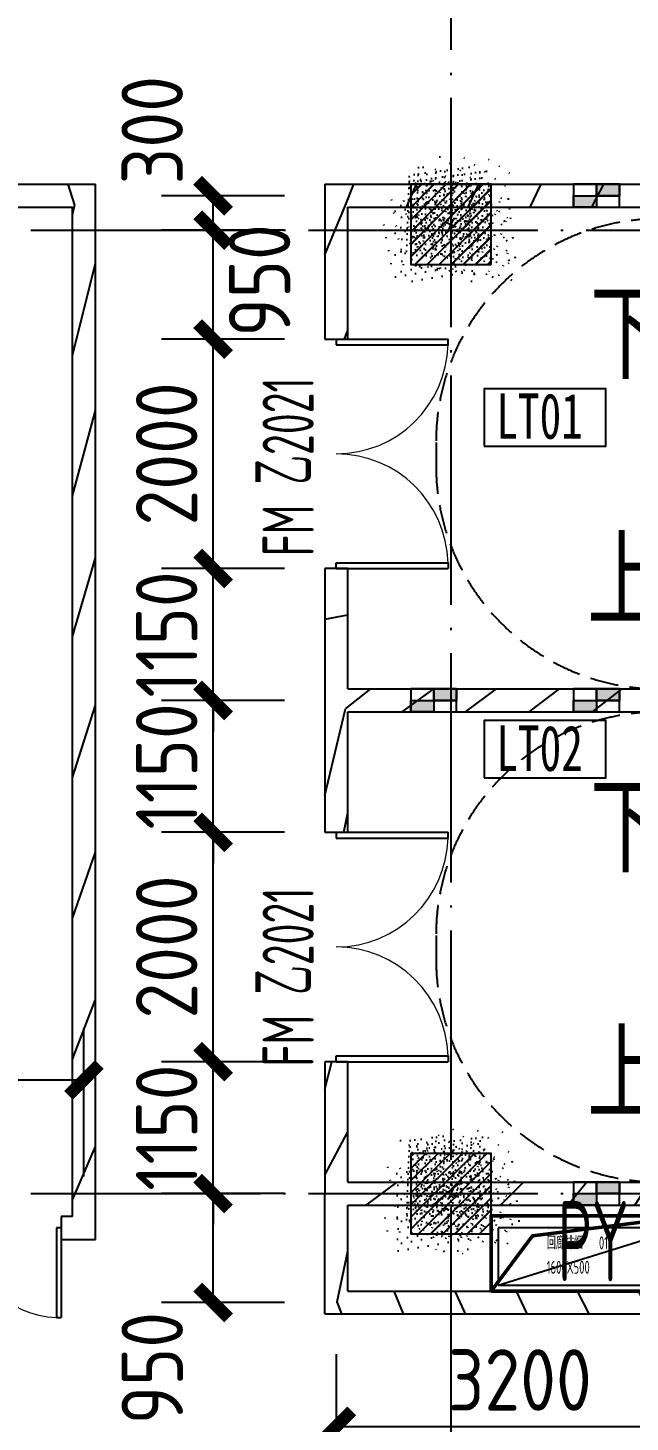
# Model space of a CAD drawing. Header units: inches. Extents: x 0 to 1813292486, y 0 to 3473589894.
# Drawn here: x 600469397 to 600474649, y 3473277625 to 3473289782 of the extents above; entities that cross this region are included whole.
import ezdxf
from ezdxf.xclip import XClip

# ---------------------------------------------------------------- set-up
doc = ezdxf.new("R2010")
doc.units = ezdxf.units.IN
doc.header["$LTSCALE"] = 1000
doc.header["$MEASUREMENT"] = 0
doc.header["$XCLIPFRAME"] = 2
doc.linetypes.add('AX-MALL-GIRD-200$0$DOTE', pattern=[2.4200000000000004, 2, -0.2, 0.02, -0.2])
doc.linetypes.add('AX-MALL-WALL-P02-QT$0$DASH', pattern=[0.35, 0.25, -0.1])
for name, color, linetype in [('A-Anno-Note', 241, 'Continuous'), ('AX-MALL-DIM-P02$0$A-Anno-Dims', 3, 'Continuous'), ('AX-MALL-DIM-P02$0$A-Detl-Thin', 131, 'Continuous'), ('AX-MALL-GIRD-200$0$A-Grid', 222, 'AX-MALL-GIRD-200$0$DOTE'), ('AX-MALL-P02-200$0$A-Anno-Note', 241, 'Continuous'), ('AX-MALL-WALL-P02$0$A-Anno-Note', 241, 'Continuous'), ('AX-MALL-WALL-P02-QT$0$A-Accs', 181, 'Continuous'), ('AX-MALL-WALL-P02-QT$0$A-Anno-Dims', 3, 'Continuous'), ('AX-MALL-WALL-P02-QT$0$A-Anno-Note', 241, 'Continuous'), ('AX-MALL-WALL-P02-QT$0$A-Detl-Patt', 8, 'Continuous'), ('AX-MALL-WALL-P02-QT$0$A-Detl-Thin', 131, 'Continuous'), ('AX-MALL-WALL-P02-QT$0$A-Strs', 151, 'Continuous'), ('AX-MALL-WALL-P02-QT$0$A-Wall', 2, 'Continuous'), ('AX-MALL-WALL-P02-QT$0$A-Wall-Patt', 13, 'Continuous'), ('AX-MALL-WALL-P02-QT$0$A-Wind', 4, 'Continuous'), ('AX-MALL-WORD-P02$0$A-Anno-Note', 241, 'Continuous'), ('AX-MALL-WORD-P02$0$A-Wind-Iden', 11, 'Continuous'), ('AX-MALL-ZTKD-P02$0$A-Anno-Note', 241, 'Continuous'), ('MX-MALL-P02-LG$0$M-VT-DUCT-FLG', 40, 'Continuous'), ('MX-MALL-P02-LG$0$M-VT-DUCT-SED', 150, 'Continuous'), ('MX-MALL-P02-LG$0$M-VT-TEXT', 21, 'Continuous'), ('SX-MALL-LT-TZ-2F(T)$0$SX-S1-TZ-(2F~3F)$0$TZ', 255, 'Continuous'), ('SX-MALL-LT-TZ-2F(T)$0$SX-S1-TZ-（-2F~-1F）$0$S-PATT-SOLD', 251, 'Continuous'), ('SX-MALL-NTKD-L-2F$0$S-HOLE', 5, 'Continuous'), ('SX-MALL-TZ-2F~3F$0$S-DIMS', 81, 'Continuous'), ('SX-MALL-WALL-L-1F~2F$0$S-COLU', 30, 'Continuous'), ('SX-MALL-WALL-L-1F~2F$0$S-PATT-WALL', 83, 'Continuous'), ('SX-MALL-WALL-L-1F~2F$0$单形心', 4, 'Continuous')]:
    doc.layers.add(name, color=color, linetype=linetype)
doc.styles.add('AX-MALL-DIM-P02$0$_TCH_DIM_T3', font='gbenor.shx')
doc.styles.add('AX-MALL-WALL-P02-QT$0$_TCH_DIM', font='gbenor.shx')
doc.styles.add('AX-MALL-WALL-P02-QT$0$STANDARD', font='gbenor.shx', dxfattribs={"bigfont": 'gbcbig.shx'})
doc.styles.add('AX-MALL-WORD-P02$0$_TCH_WINDOW', font='gbenor.shx', dxfattribs={"bigfont": 'gbcbig.shx'})
doc.styles.add('AX-MALL-WORD-P02$0$宋体', font='', dxfattribs={"width": 0.7, "height": 5})
doc.styles.add('MX-MALL-P02-LG$0$_THVAC_WIN', font='gbenor.shx', dxfattribs={"bigfont": 'gbcbig.shx'})
doc.styles.get('AX-MALL-WORD-P02$0$宋体').set_extended_font_data('SimSun')
doc.dimstyles.new('AX-MALL-DIM-P02$0$_TCH_ARCH&&180', dxfattribs={"dimtxt": 535.5, "dimasz": 270, "dimexe": 450, "dimexo": 450, "dimgap": 137.25, "dimtad": 1, "dimdec": 0, "dimzin": 0, "dimdsep": 46, "dimtxsty": 'AX-MALL-DIM-P02$0$_TCH_DIM_T3', "dimblk": 'AX-MALL-DIM-P02$0$_ArchTick', "dimcen": 0.09, "dimclrt": 7, "dimazin": 2, "dimtfac": 1, "dimtdec": 0, "dimtix": 1, "dimtmove": 2, "dimatfit": 3, "dimfxl": 500, "dimtolj": 1, "dimtzin": 0, "dimarcsym": 0})
pattern_1 = [(24.56816131876918, (600332848.5159376, 3473133887.589986), (-31.18316060756021, 68.21004687377882), []), (29.56816131876925, (600332848.5159376, 3473133887.589986), (97.53445422577846, -46.37920049590846), [11.25, -123.75]), (334.5681613187692, (600332848.5159376, 3473133887.589986), (19.88439775835759, 112.9961142864107), [9, -99]), (80.01956131876923, (600332856.6438087, 3473133883.725054), (117.4189029535321, 66.61682170576017), [9.5610285, -105.1713168]), (25.75236131876919, (600332858.9887226, 3473133915.702631), (141.3476152674957, -79.15081590010527), [16.87499999999951, -185.6249999999961]), (76.20376131876925, (600332870.7676862, 3473133909.106722), (182.3878362713222, 87.98253900728311), [14.3415432, -157.75695]), (330.7523613187692, (600332858.9887226, 3473133915.702631), (182.387767611897, 87.98268144025062), [13.49999999999976, -148.4999999999961]), (0.5681613187692669, (600332870.4268485, 3473133903.438077), (62.82047321120105, -87.84980446922418), [11.25, -123.75]), (305.5681613187692, (600332870.4268485, 3473133903.438077), (72.17288940056439, 89.18848105901375), [9, -99]), (51.01956131876926, (600332875.6618832, 3473133896.117257), (134.9933625470349, 1.33857134020591), [9.5610285, -105.1713168]), (17.06816131876921, (600332848.5159376, 3473133887.589986), (19.14085714793764, 46.15589493924091), [0.75, -97.8, 0.75, -100.5, 0.75, -99.375]), (347.0681613187692, (600332848.5159376, 3473133887.589986), (57.63084699394109, 41.66442757030211), [0.75, -57.3, 0.75, -95.55, 0.75, -37.875]), (307.0681613187692, (600332817.1703391, 3473133899.267141), (73.85474001336534, -31.12342331039777), [0.75, -37.5, 0.75, -117, 0.75, -155.25]), (297.0681613187692, (600332803.1140169, 3473133904.503534), (87.2164167648191, -16.46683781742514), [0.75, -48.75, 0.75, -77.69999999999999, 0.75, -110.25])]
pattern_2 = [(24.56816131876918, (600332848.5159376, 3473133887.589986), (-31.18316060756021, 68.21004687377882), []), (29.56816131876925, (600332848.5159376, 3473133887.589986), (97.53445422577846, -46.37920049590846), [11.24999999999976, -123.7499999999981]), (334.5681613187692, (600332848.5159376, 3473133887.589986), (19.8843977583576, 112.9961142864107), [8.999999999999757, -98.99999999999805]), (80.01956131876923, (600332856.6438087, 3473133883.725054), (117.4189029535321, 66.61682170576017), [9.5610285, -105.1713168]), (25.75236131876918, (600332858.9887226, 3473133915.702631), (141.3476152674957, -79.15081590010527), [16.87499999999999, -185.6249999999999]), (76.20376131876925, (600332870.7676862, 3473133909.106722), (182.3878362713222, 87.98253900728308), [14.3415432, -157.75695]), (330.7523613187692, (600332858.9887226, 3473133915.702631), (182.3877676118969, 87.98268144025063), [13.5, -148.4999999999999]), (0.5681613187692685, (600332870.4268485, 3473133903.438077), (62.82047321120105, -87.84980446922418), [11.25, -123.75]), (305.5681613187692, (600332870.4268485, 3473133903.438077), (72.17288940056437, 89.18848105901375), [8.999999999999998, -98.99999999999999]), (51.01956131876926, (600332875.6618834, 3473133896.117257), (134.9933625470349, 1.33857134020591), [9.5610285, -105.1713168]), (17.06816131876921, (600332848.5159376, 3473133887.589986), (19.14085714793764, 46.1558949392409), [0.7499999999999999, -97.79999999999998, 0.7499999999999999, -100.5, 0.7499999999999999, -99.37499999999999]), (347.0681613187692, (600332848.5159376, 3473133887.589986), (57.63084699394109, 41.66442757030211), [0.7499999999999999, -57.29999999999999, 0.7499999999999999, -95.54999999999998, 0.7499999999999999, -37.87499999999999]), (307.0681613187692, (600332817.170339, 3473133899.267141), (73.85474001336533, -31.12342331039777), [0.7499999999999849, -37.49999999999903, 0.7499999999999849, -116.9999999999981, 0.7499999999999849, -155.2499999999961]), (297.0681613187692, (600332803.1140169, 3473133904.503534), (87.2164167648191, -16.46683781742514), [0.7499999999999999, -48.74999999999999, 0.7499999999999999, -77.69999999999997, 0.7499999999999999, -110.25])]
pattern_3 = [(45, (0, 359.0227), (-353.55353201463, 353.55353201463), [])]

# ---------------------------------------------------------------- blocks, each defined once
blk = doc.blocks.new('AX-MALL-WORD-P02')
at = {"layer": 'AX-MALL-WORD-P02$0$A-Anno-Note', "color": 3}
for points in [[(600309186.7994608, 3473178469.429102), (600310181.9556108, 3473178098.70424), (600310356.5020251, 3473178567.248313), (600309361.3458756, 3473178937.973175)], [(600308177.4688838, 3473175760.030241), (600309172.6250337, 3473175389.305378), (600309347.1714481, 3473175857.849452), (600308352.0152986, 3473176228.574313)]]:
    blk.add_lwpolyline(points, close=True, dxfattribs=at)
at = {"layer": 'AX-MALL-WORD-P02$0$A-Anno-Note', "color": 3, "style": 'AX-MALL-WORD-P02$0$宋体', "width": 0.7}
for s, p in [('LT01', (600309309.0876584, 3473178492.670546)), ('LT02', (600308297.9461606, 3473175778.410537))]:
    blk.add_text(s, height=396.5189873417721, rotation=339.5681615271141, dxfattribs=at).set_placement(p)
at = {"layer": 'AX-MALL-WORD-P02$0$A-Wind-Iden', "style": 'AX-MALL-WORD-P02$0$_TCH_WINDOW', "width": 0.7}
for s, height, p in [('2021', 446.25, (600307767.6861755, 3473178915.290587)), ('乙', 506.3829787234042, (600307677.6090827, 3473178673.491939)), ('FM', 446.25, (600307459.5133338, 3473178088.04612)), ('2021', 446.25, (600306214.546137, 3473174746.11555)), ('乙', 506.3829787234042, (600306124.4690442, 3473174504.316901)), ('FM', 446.25, (600305906.3732953, 3473173918.871082))]:
    blk.add_text(s, height=height, rotation=69.56816108351019, dxfattribs=at).set_placement(p)
blk = doc.blocks.new('AX-MALL-GIRD-200')
at = {"layer": 'AX-MALL-GIRD-200$0$A-Grid'}
for p, q in [((600244912.440112, 3473204422.954183), (600602808.4442104, 3473071096.1909)), ((600241980.060326, 3473196551.41375), (600599876.0644244, 3473063224.650467)), ((600315044.6223986, 3473195022.09782), (600276315.0834494, 3473091058.370738))]:
    blk.add_line(p, q, dxfattribs=at)
blk = doc.blocks.new('SX-MALL-WALL-L-1F~2F$0$BANWANG_XINGXIN')
at = {"color": 0}
for points in [[(0.7071067811865476, 0.7071067811865475), (-0.7071067811865477, -0.7071067811865475)], [(-0.7071067811865475, 0.7071067811865476), (0.7071067811865474, -0.7071067811865477)]]:
    blk.add_lwpolyline(points, dxfattribs=at)
blk = doc.blocks.new('SX-MALL-WALL-L-1F~2F')
at = {"layer": 'SX-MALL-WALL-L-1F~2F$0$S-PATT-WALL'}
h = blk.add_hatch(dxfattribs=at)
h.set_pattern_fill('钢筋混凝土', color=256, scale=15, pattern_type=2)
h.set_pattern_definition(pattern_1)
h.paths.add_polyline_path([(600309796.4697605, 3473179931.608578), (600310040.8347427, 3473180587.570281), (600309384.8730397, 3473180831.935263), (600309140.5080577, 3473180175.97356)])
h = blk.add_hatch(dxfattribs=at)
h.set_pattern_fill('钢筋混凝土', color=256, scale=15, pattern_type=2)
h.set_pattern_definition(pattern_2)
h.paths.add_polyline_path([(600309796.4697607, 3473179931.608578), (600310040.8347425, 3473180587.570281), (600309384.8730397, 3473180831.935263), (600309140.5080576, 3473180175.97356)])
h = blk.add_hatch(dxfattribs=at)
h.set_pattern_fill('钢筋混凝土', color=256, scale=15, pattern_type=2)
h.set_pattern_definition(pattern_1)
h.paths.add_polyline_path([(600306846.6353341, 3473172013.213737), (600307091.0003163, 3473172669.17544), (600306435.0386133, 3473172913.540422), (600306190.6736313, 3473172257.57872)])
h = blk.add_hatch(dxfattribs=at)
h.set_pattern_fill('钢筋混凝土', color=256, scale=15, pattern_type=2)
h.set_pattern_definition(pattern_2)
h.paths.add_polyline_path([(600306846.6353341, 3473172013.213738), (600307091.0003163, 3473172669.175441), (600306435.0386133, 3473172913.540423), (600306190.6736313, 3473172257.57872)])
at = {"layer": 'SX-MALL-WALL-L-1F~2F$0$S-COLU'}
for points in [[(600309796.4697605, 3473179931.608578), (600310040.8347427, 3473180587.570281), (600309384.8730397, 3473180831.935263), (600309140.5080577, 3473180175.97356)], [(600306846.6353341, 3473172013.213737), (600307091.0003163, 3473172669.17544), (600306435.0386133, 3473172913.540422), (600306190.6736313, 3473172257.57872)]]:
    blk.add_lwpolyline(points, close=True, dxfattribs=at)
at = {"layer": 'SX-MALL-WALL-L-1F~2F$0$单形心', "xscale": 50, "yscale": 50, "zscale": 50}
for p in [(600309590.6714002, 3473180381.77192), (600306640.8369738, 3473172463.37708)]:
    blk.add_blockref('SX-MALL-WALL-L-1F~2F$0$BANWANG_XINGXIN', p, dxfattribs=at)
blk = doc.blocks.new('SX-MALL-WALL-L-2F~3F')
ref = blk.add_blockref('SX-MALL-WALL-L-1F~2F', (0, 0))
XClip(ref).set_block_clipping_path([(600349769.7341375, 3473074679.418533), (600357001.7302529, 3473071985.287766), (600356499.8725733, 3473070638.124951), (600359302.5086629, 3473069594.060767), (600362345.1765132, 3473077761.653201), (600381551.4312518, 3473070606.759726), (600391553.7259278, 3473066880.611454), (600387749.827644, 3473056669.608357), (600391632.1759799, 3473055223.319679), (600395635.5522461, 3473065969.791956), (600406982.2408491, 3473061742.817497), (600403058.8006672, 3473051210.921831), (600412723.2437257, 3473047610.6332), (600445093.3740637, 3473134503.466942), (600393055.2444371, 3473153889.197227), (600387463.4997383, 3473138878.984498), (600380158.3525343, 3473141600.366193), (600382830.751978, 3473148774.027779), (600388210.8522022, 3473146769.782572), (600390696.2253517, 3473153441.399696), (600277474.697425, 3473195619.741203), (600273446.9822528, 3473184807.934726), (600257129.111771, 3473190886.82031), (600241575.9633431, 3473149136.690594), (600258197.8999482, 3473142944.531458), (600255239.7303221, 3473135003.762026), (600263182.3271956, 3473132044.911624), (600260741.6763649, 3473125493.34496), (600269350.4970673, 3473122286.306632), (600271511.1407766, 3473128086.235537), (600286270.1853781, 3473122588.058336), (600284109.5416689, 3473116788.129431), (600282580.7823727, 3473112684.400902), (600291840.7574171, 3473109234.788475), (600290827.7957876, 3473106515.642598), (600293360.405141, 3473105572.171298), (600294731.2544166, 3473109252.0137), (600323175.4764534, 3473098655.706329), (600321336.3302773, 3473093718.790065), (600344750.773286, 3473084996.222976), (600341987.4689643, 3473077578.540671), (600344583.6790427, 3473076611.376234), (600346015.5062013, 3473080454.904757), (600351201.5612961, 3473078522.947055)])
blk = doc.blocks.new('SX-MALL-WALL-2F~3F')
blk.add_blockref('SX-MALL-WALL-L-2F~3F', (0, 0))
blk = doc.blocks.new('MX-MALL-P02-LG')
at = {"layer": 'MX-MALL-P02-LG$0$M-VT-DUCT-FLG'}
blk.add_line((600306749.0156924, 3473171569.369187), (600308422.903143, 3473171479.364728), dxfattribs=at)
at = {"layer": 'MX-MALL-P02-LG$0$M-VT-DUCT-SED'}
for p, q in [((600306923.5621086, 3473172037.91326), (600306749.0156924, 3473171569.369187)), ((600308422.903143, 3473171479.364728), (600306923.5621086, 3473172037.91326)), ((600306749.0156924, 3473171569.369187), (600308248.3567268, 3473171010.820655))]:
    blk.add_line(p, q, dxfattribs=at)
at = {"layer": 'MX-MALL-P02-LG$0$M-VT-TEXT', "style": 'MX-MALL-P02-LG$0$_THVAC_WIN', "width": 0.7}
for s, rotation, p in [('回廊排烟', 339.5681613187875, (600307255.7332668, 3473171716.070138)), ('01', 339.5681613187875, (600307680.8628768, 3473171557.696884)), ('1600X500', 339.5681612591187, (600307179.0178406, 3473171517.05206))]:
    blk.add_text(s, height=112.6582278481012, rotation=rotation, dxfattribs=at).set_placement(p)
blk = doc.blocks.new('SX-MALL-LT-TZ-2F(T)$0$SX-S1-TZ-（-2F~-1F）$0$55')
at = {"layer": 'SX-MALL-LT-TZ-2F(T)$0$SX-S1-TZ-（-2F~-1F）$0$S-PATT-SOLD'}
h = blk.add_hatch(color=251, dxfattribs=at)
h.dxf.hatch_style = 1
h.paths.add_polyline_path([(-77686.27864599228, -69171.32194757462), (-77486.27864456177, -69171.3219474554), (-77486.27864456177, -69271.32194751501), (-77686.27864551544, -69271.32194757462)])
h = blk.add_hatch(color=251, dxfattribs=at)
h.dxf.hatch_style = 1
h.paths.add_polyline_path([(-77886.27864646912, -69271.32194751501), (-77686.2786450386, -69271.32194751501), (-77686.27864456177, -69371.3219473958), (-77886.27864551544, -69371.3219473958)])
for p, q in [((-77686.2786450386, -69171.32194757462), (-77686.27864456177, -69371.3219474554)), ((-77886.27864551544, -69271.32194751501), (-77486.27864456177, -69271.32194751501))]:
    blk.add_line(p, q)
for points in [[(-77886.27864408493, -69371.32194751501), (-77486.27864408493, -69371.3219474554), (-77486.27864408493, -69171.3219474554), (-77886.27864456177, -69171.32194757462)], [(-77686.27864599228, -69171.32194757462), (-77486.27864456177, -69171.3219474554), (-77486.27864456177, -69271.32194751501), (-77686.27864551544, -69271.32194757462)], [(-77886.27864646912, -69271.32194751501), (-77686.2786450386, -69271.32194751501), (-77686.27864456177, -69371.3219473958), (-77886.27864551544, -69371.3219473958)]]:
    blk.add_lwpolyline(points, close=True)
blk = doc.blocks.new('SX-MALL-LT-TZ-2F(T)')
at = {"layer": 'SX-MALL-LT-TZ-2F(T)$0$SX-S1-TZ-(2F~3F)$0$TZ', "rotation": 339.5681613221936}
for p in [(600407849.0590485, 3473217966.307061), (600404982.3857309, 3473214338.831799), (600406313.0505934, 3473213843.119226), (600404811.9513772, 3473209813.640088)]:
    blk.add_blockref('SX-MALL-LT-TZ-2F(T)$0$SX-S1-TZ-（-2F~-1F）$0$55', p, dxfattribs=at)
blk = doc.blocks.new('SX-MALL-TZ-2F~3F')
at = {"layer": 'SX-MALL-TZ-2F~3F$0$S-DIMS', "rotation": 1.387142046460944e-06}
blk.add_blockref('SX-MALL-LT-TZ-2F(T)', (84.08594870567322, -14.53440642356873), dxfattribs=at)
blk = doc.blocks.new('SX-MALL-NTKD-L-2F')
at = {"layer": 'SX-MALL-NTKD-L-2F$0$S-HOLE', "lineweight": 50, "elevation": 3000}
blk.add_lwpolyline([(600306672.0887855, 3473171544.669617), (600308311.9931494, 3473170933.757122), (600308541.2709447, 3473171549.2195), (600306901.3665808, 3473172160.131995)], close=True, dxfattribs=at)
at = {"layer": 'SX-MALL-NTKD-L-2F$0$S-HOLE', "lineweight": 50}
blk.add_lwpolyline([(600308541.2709447, 3473171549.2195), (600307177.6002117, 3473171869.713295), (600306672.0887854, 3473171544.669617)], dxfattribs=at)
blk = doc.blocks.new('SX-MALL-NTKD-2F')
blk.add_blockref('SX-MALL-NTKD-L-2F', (0, 0))
blk = doc.blocks.new('AX-MALL-WALL-P02-QT$0$$DorLib2D$00000002')
for p, q in [((-0.5, -5.684341886080802e-17), (-0.5000000000000007, 0.4875)), ((-0.4750000000000007, 0.4875), (-0.5000000000000007, 0.4875)), ((-0.475, -2.842170943040401e-17), (-0.4750000000000007, 0.4875)), ((0.475, -2.842170943040401e-17), (0.4750000000000007, 0.4875)), ((0.4750000000000007, 0.4875), (0.5000000000000007, 0.4875)), ((0.5, -5.684341886080802e-17), (0.5000000000000007, 0.4875)), ((-0.5, -5.684341886080802e-17), (-0.475, -2.842170943040401e-17)), ((0.5, -5.684341886080802e-17), (0.475, -2.842170943040401e-17))]:
    blk.add_line(p, q)
at = {"lineweight": 13}
for centre, start, end in [((-0.4875, -4.263256414560601e-17), 0, 88.53071641864632), ((0.4875, -4.263256414560601e-17), 91.4692835813537, 180)]:
    blk.add_arc(centre, 0.4875, start, end, dxfattribs=at)
blk = doc.blocks.new('AX-MALL-WALL-P02-QT')
at = {"layer": 'AX-MALL-WALL-P02-QT$0$A-Wall-Patt'}
h = blk.add_hatch(dxfattribs=at)
h.set_pattern_fill('普通砖', color=256, scale=200, style=0)
h.set_pattern_definition(pattern_3)
h.paths.add_polyline_path([(600303856.05299, 3473182891.582986), (600303786.2344236, 3473182704.165357), (600306550.6444544, 3473181674.341504), (600306807.8806502, 3473181791.940567)])
h = blk.add_hatch(dxfattribs=at)
h.set_pattern_fill('普通砖', color=256, scale=200, style=0)
h.set_pattern_definition(pattern_3)
h.paths.add_polyline_path([(600303478.6275362, 3473173427.965812), (600303596.2265993, 3473173170.729617), (600306807.8806502, 3473181791.940567), (600306550.6444544, 3473181674.341504)])
h = blk.add_hatch(dxfattribs=at)
h.set_pattern_fill('普通砖', color=256, scale=200, style=0)
h.set_pattern_definition(pattern_3)
h.paths.add_polyline_path([(600308682.0569462, 3473181093.754905), (600308210.7816238, 3473179828.685908), (600308398.1992533, 3473179758.867342), (600308799.6560093, 3473180836.518709)])
h = blk.add_hatch(dxfattribs=at)
h.set_pattern_fill('普通砖', color=256, scale=200, style=0)
h.set_pattern_definition(pattern_3)
h.paths.add_polyline_path([(600308682.0569462, 3473181093.754905), (600308799.6560093, 3473180836.518709), (600318357.9551066, 3473177275.771826), (600318615.1913022, 3473177393.370889)])
h = blk.add_hatch(dxfattribs=at)
h.set_pattern_fill('普通砖', color=256, scale=200, style=0)
h.set_pattern_definition(pattern_3)
h.paths.add_polyline_path([(600307333.4661164, 3473176900.748493), (600307700.0135901, 3473177884.691048), (600307512.5959606, 3473177954.509614), (600307111.1392038, 3473176876.858244), (600307236.0842901, 3473176830.312534)])
h = blk.add_hatch(dxfattribs=at)
h.set_pattern_fill('普通砖', color=256, scale=200, style=0)
h.set_pattern_definition(pattern_3)
h.paths.add_polyline_path([(600307111.1392039, 3473176876.858244), (600306709.6824458, 3473175799.206871), (600306897.100075, 3473175729.388305), (600307263.64755, 3473176713.330863), (600307236.0842901, 3473176830.312534)])
h = blk.add_hatch(dxfattribs=at)
h.set_pattern_fill('普通砖', color=256, scale=200, style=0)
h.set_pattern_definition(pattern_3)
h.paths.add_polyline_path([(600307236.08429, 3473176830.312534), (600307263.64755, 3473176713.330863), (600316821.9466473, 3473173152.583981), (600316888.092202, 3473173234.656368), (600316798.0563989, 3473173374.910893), (600307333.4661164, 3473176900.748493)])
h = blk.add_hatch(dxfattribs=at)
h.set_pattern_fill('普通砖', color=256, scale=200, style=0)
h.set_pattern_definition(pattern_3)
h.paths.add_polyline_path([(600305832.3669399, 3473172871.269461), (600306198.9144117, 3473173855.212011), (600306011.4967824, 3473173925.030578), (600305610.0400273, 3473172847.379212), (600305734.9851136, 3473172800.833502)])
h = blk.add_hatch(dxfattribs=at)
h.set_pattern_fill('普通砖', color=256, scale=200, style=0)
h.set_pattern_definition(pattern_3)
h.paths.add_polyline_path([(600303478.6275362, 3473173427.965812), (600303384.918723, 3473173462.875095), (600303315.1001567, 3473173275.457466), (600303596.2265993, 3473173170.729617)])
h = blk.add_hatch(dxfattribs=at)
h.set_pattern_fill('普通砖', color=256, scale=200, style=0)
h.set_pattern_definition(pattern_3)
h.paths.add_polyline_path([(600305734.9851136, 3473172800.833502), (600305762.5483737, 3473172683.851832), (600308573.8128119, 3473171636.573338), (600308690.7944819, 3473171664.136598), (600308737.3401926, 3473171789.081684), (600305832.3669399, 3473172871.269461)])
h = blk.add_hatch(dxfattribs=at)
h.set_pattern_fill('普通砖', color=256, scale=200, style=0)
h.set_pattern_definition(pattern_3)
h.paths.add_polyline_path([(600305243.4925544, 3473171863.436659), (600305500.7287502, 3473171981.035722), (600305762.5483737, 3473172683.851832), (600305734.9851136, 3473172800.833502), (600305610.0400271, 3473172847.379212)])
h = blk.add_hatch(dxfattribs=at)
h.set_pattern_fill('普通砖', color=256, scale=200, style=0)
h.set_pattern_definition(pattern_3)
h.paths.add_polyline_path([(600305500.7287502, 3473171981.035722), (600305243.4925544, 3473171863.436659), (600308349.3908887, 3473170706.398394), (600308386.9316326, 3473170834.698094), (600308311.9931899, 3473170933.757227)])
at = {"layer": 'AX-MALL-WALL-P02-QT$0$A-Strs', "linetype": 'AX-MALL-WALL-P02-QT$0$DASH'}
for points in [[(600311313.6264609, 3473179793.277392, 0.4142135621634755), (600308805.5735681, 3473178646.686532), (600308735.7550026, 3473178459.268903, 0.4142135621629859), (600309882.3458594, 3473175951.21601, 0.4142135621629859)], [(600309812.5272828, 3473175763.798357, 0.4142135621634755), (600307304.4743904, 3473174617.207497), (600307234.6558247, 3473174429.789867, 0.4142135621629859), (600308381.2466815, 3473171921.736974, 0.4142135621629859)]]:
    blk.add_lwpolyline(points, format="xyb", dxfattribs=at)
at = {"layer": 'AX-MALL-WALL-P02-QT$0$A-Wall'}
for p, q in [((600303856.05299, 3473182891.582986), (600306807.8806502, 3473181791.940567)), ((600303786.2344236, 3473182704.165357), (600306550.6444544, 3473181674.341504)), ((600303596.2265993, 3473173170.729617), (600306807.8806502, 3473181791.940567)), ((600303478.6275362, 3473173427.965812), (600306550.6444544, 3473181674.341504)), ((600308682.0569462, 3473181093.754905), (600308210.7816238, 3473179828.685908)), ((600308682.0569462, 3473181093.754905), (600318615.1913022, 3473177393.370889)), ((600308398.1992533, 3473179758.867342), (600308799.6560093, 3473180836.518709)), ((600308799.6560093, 3473180836.518709), (600318357.9551066, 3473177275.771826)), ((600308210.7816238, 3473179828.685908), (600308398.1992533, 3473179758.867342)), ((600307512.5959606, 3473177954.509614), (600307111.1392038, 3473176876.858244)), ((600307333.4661164, 3473176900.748493), (600307700.0135901, 3473177884.691048)), ((600307700.0135901, 3473177884.691048), (600307512.5959606, 3473177954.509614)), ((600307111.1392039, 3473176876.858244), (600306709.6824458, 3473175799.206871)), ((600307333.4661164, 3473176900.748493), (600316798.0563989, 3473173374.910893)), ((600306897.100075, 3473175729.388305), (600307263.64755, 3473176713.330863)), ((600307263.64755, 3473176713.330863), (600316821.9466473, 3473173152.583981)), ((600306709.6824458, 3473175799.206871), (600306897.100075, 3473175729.388305)), ((600306011.4967824, 3473173925.030578), (600305610.0400273, 3473172847.379212)), ((600305832.3669399, 3473172871.269461), (600306198.9144117, 3473173855.212011)), ((600306198.9144117, 3473173855.212011), (600306011.4967824, 3473173925.030578)), ((600303384.918723, 3473173462.875095), (600303315.1001567, 3473173275.457466)), ((600303478.6275362, 3473173427.965812), (600303384.918723, 3473173462.875095)), ((600303315.1001567, 3473173275.457466), (600303596.2265993, 3473173170.729617)), ((600305832.3669399, 3473172871.269461), (600308737.3401926, 3473171789.081684)), ((600305243.4925544, 3473171863.436659), (600305610.0400271, 3473172847.379212)), ((600305500.7287502, 3473171981.035722), (600305762.5483737, 3473172683.851832)), ((600305762.5483737, 3473172683.851832), (600308573.8128119, 3473171636.573338)), ((600305500.7287502, 3473171981.035722), (600308311.9931899, 3473170933.757227)), ((600305243.4925544, 3473171863.436659), (600308349.3908887, 3473170706.398394))]:
    blk.add_line(p, q, dxfattribs=at)
at = {"layer": 'AX-MALL-WALL-P02-QT$0$A-Anno-Dims'}
blk.add_blockref('SX-MALL-NTKD-2F', (0, 0), dxfattribs=at)
at = {"layer": 'AX-MALL-WALL-P02-QT$0$A-Detl-Patt'}
blk.add_blockref('SX-MALL-TZ-2F~3F', (0, 0), dxfattribs=at)
at = {"layer": 'AX-MALL-WALL-P02-QT$0$A-Detl-Thin'}
for name in ['MX-MALL-P02-LG', 'SX-MALL-WALL-2F~3F']:
    blk.add_blockref(name, (0, 0), dxfattribs=at)
at = {"layer": 'AX-MALL-WALL-P02-QT$0$A-Wind'}
blk.add_blockref('AX-MALL-GIRD-200', (0, 0), dxfattribs=at)
at = {"layer": 'AX-MALL-WALL-P02-QT$0$A-Wind', "zscale": 200}
for p, xscale, yscale, rotation in [((600307955.397607, 3473178856.688478), -2000, -2000, 69.56816131113963), ((600306454.2984288, 3473174827.209441), -2000, -2000, 69.56816130835146), ((600302600.3389226, 3473173648.440546), -1600, -1600, 339.5681612719811)]:
    blk.add_blockref('AX-MALL-WALL-P02-QT$0$$DorLib2D$00000002', p, dxfattribs=dict(at, xscale=xscale, yscale=yscale, rotation=rotation))
at = {"layer": 'AX-MALL-WALL-P02-QT$0$A-Accs', "style": 'AX-MALL-WALL-P02-QT$0$STANDARD', "width": 0.6}
blk.add_text('PY', height=699.9999999999998, rotation=339.5681613092246, dxfattribs=at).set_placement((600307249.1066709, 3473171420.091869))
at = {"layer": 'AX-MALL-WALL-P02-QT$0$A-Anno-Note', "style": 'AX-MALL-WALL-P02-QT$0$_TCH_DIM', "width": 0.7}
for s, p in [('下', (600310283.1551998, 3473178763.203699)), ('上', (600309508.181505, 3473176757.56288)), ('下', (600308782.0560229, 3473174733.724667)), ('上', (600308007.0823281, 3473172728.083848))]:
    blk.add_text(s, height=675.177304964539, rotation=339.5681613092755, dxfattribs=at).set_placement(p)
blk = doc.blocks.new('AX-MALL-WALL-P02')
at = {"layer": 'AX-MALL-WALL-P02$0$A-Anno-Note'}
blk.add_blockref('AX-MALL-WORD-P02', (0, 0), dxfattribs=at)
blk.add_blockref('AX-MALL-WALL-P02-QT', (0, 0), dxfattribs=at)
blk = doc.blocks.new('AX-MALL-ZTKD-P02')
at = {"layer": 'AX-MALL-ZTKD-P02$0$A-Anno-Note'}
blk.add_blockref('AX-MALL-GIRD-200', (0, 0), dxfattribs=at)
blk = doc.blocks.new('AX-MALL-DIM-P02$0$_ArchTick')
at = {"color": 0, "linetype": 'ByBlock', "const_width": 0.4}
blk.add_lwpolyline([(-0.5, -0.5), (0.5, 0.5)], dxfattribs=at)
blk = doc.blocks.new('*D1119')
at = {"layer": 'AX-MALL-DIM-P02$0$A-Anno-Dims', "color": 0, "lineweight": -2, "transparency": 16777216}
for p, q in [((600305282.0591757, 3473172969.561704), (600304275.9926274, 3473173344.351014)), ((600304366.0441037, 3473172297.025501), (600304697.6822935, 3473173187.25924)), ((600304950.4209858, 3473172079.327965), (600303944.3544376, 3473172454.117275))]:
    blk.add_line(p, q, dxfattribs=at)
at = {"layer": 'AX-MALL-DIM-P02$0$A-Anno-Dims', "color": 0, "lineweight": -2, "transparency": 16777216, "xscale": 270, "yscale": 270, "zscale": 270}
for p, rotation in [((600304697.6822935, 3473173187.25924), 69.56816130519152), ((600304366.0441037, 3473172297.025501), 249.5681613051915)]:
    blk.add_blockref('AX-MALL-DIM-P02$0$_ArchTick', p, dxfattribs=dict(at, rotation=rotation))
at = {"layer": 'AX-MALL-DIM-P02$0$A-Anno-Dims', "color": 7, "transparency": 16777216, "insert": (600303668.7866526, 3473171946.426229), "char_height": 535.5, "attachment_point": 5, "rotation": 69.56816130519151, "style": 'AX-MALL-DIM-P02$0$_TCH_DIM_T3'}
blk.add_mtext('\\A1;950', dxfattribs=at)
blk = doc.blocks.new('*D1120')
at = {"layer": 'AX-MALL-DIM-P02$0$A-Anno-Dims', "color": 0, "lineweight": -2, "transparency": 16777216}
for p, q in [((600305099.1390485, 3473174264.910605), (600305193.3941132, 3473174517.924405)), ((600305683.5159307, 3473174047.213068), (600304677.4493824, 3473174422.002379)), ((600304697.6822933, 3473173187.25924), (600305099.1390485, 3473174264.910605)), ((600305282.0591756, 3473172969.561703), (600304275.9926273, 3473173344.351014)), ((600304697.6822933, 3473173187.25924), (600304603.4272288, 3473172934.24544))]:
    blk.add_line(p, q, dxfattribs=at)
at = {"layer": 'AX-MALL-DIM-P02$0$A-Anno-Dims', "color": 0, "lineweight": -2, "transparency": 16777216, "xscale": 270, "yscale": 270, "zscale": 270}
for p, rotation in [((600305099.1390485, 3473174264.910605), 249.5681613076519), ((600304697.6822933, 3473173187.25924), 69.56816130765192)]:
    blk.add_blockref('AX-MALL-DIM-P02$0$_ArchTick', p, dxfattribs=dict(at, rotation=rotation))
at = {"layer": 'AX-MALL-DIM-P02$0$A-Anno-Dims', "color": 7, "transparency": 16777216, "insert": (600304518.8899716, 3473173867.467519), "char_height": 535.5, "attachment_point": 5, "rotation": 69.56816130765192, "style": 'AX-MALL-DIM-P02$0$_TCH_DIM_T3'}
blk.add_mtext('\\A1;1150', dxfattribs=at)
blk = doc.blocks.new('*D1121')
at = {"layer": 'AX-MALL-DIM-P02$0$A-Anno-Dims', "color": 0, "lineweight": -2, "transparency": 16777216}
for p, q in [((600306381.7015946, 3473175921.389362), (600305375.6350464, 3473176296.178673)), ((600305099.1390485, 3473174264.910604), (600305797.3247124, 3473176139.086898)), ((600305683.5159307, 3473174047.213068), (600304677.4493824, 3473174422.002378))]:
    blk.add_line(p, q, dxfattribs=at)
at = {"layer": 'AX-MALL-DIM-P02$0$A-Anno-Dims', "color": 0, "lineweight": -2, "transparency": 16777216, "xscale": 270, "yscale": 270, "zscale": 270}
for p, rotation in [((600305797.3247124, 3473176139.086898), 69.56816130326149), ((600305099.1390485, 3473174264.910604), 249.5681613032615)]:
    blk.add_blockref('AX-MALL-DIM-P02$0$_ArchTick', p, dxfattribs=dict(at, rotation=rotation))
at = {"layer": 'AX-MALL-DIM-P02$0$A-Anno-Dims', "color": 7, "transparency": 16777216, "insert": (600305068.7111806, 3473175343.381349), "char_height": 535.5, "attachment_point": 5, "rotation": 69.56816130326149, "style": 'AX-MALL-DIM-P02$0$_TCH_DIM_T3'}
blk.add_mtext('\\A1;2000', dxfattribs=at)
blk = doc.blocks.new('*D1122')
at = {"layer": 'AX-MALL-DIM-P02$0$A-Anno-Dims', "color": 0, "lineweight": -2, "transparency": 16777216}
for p, q in [((600306783.1583525, 3473176999.040736), (600305777.0918043, 3473177373.830046)), ((600306198.7814703, 3473177216.738272), (600306293.036535, 3473177469.752071)), ((600305797.3247123, 3473176139.086899), (600306198.7814703, 3473177216.738272)), ((600306381.7015946, 3473175921.389363), (600305375.6350462, 3473176296.178673)), ((600305797.3247123, 3473176139.086899), (600305703.0696478, 3473175886.0731))]:
    blk.add_line(p, q, dxfattribs=at)
at = {"layer": 'AX-MALL-DIM-P02$0$A-Anno-Dims', "color": 0, "lineweight": -2, "transparency": 16777216, "xscale": 270, "yscale": 270, "zscale": 270}
for p, rotation in [((600306198.7814703, 3473177216.738272), 249.5681613040441), ((600305797.3247123, 3473176139.086899), 69.5681613040441)]:
    blk.add_blockref('AX-MALL-DIM-P02$0$_ArchTick', p, dxfattribs=dict(at, rotation=rotation))
at = {"layer": 'AX-MALL-DIM-P02$0$A-Anno-Dims', "color": 7, "transparency": 16777216, "insert": (600305618.5323921, 3473176819.295182), "char_height": 535.5, "attachment_point": 5, "rotation": 69.56816130404404, "style": 'AX-MALL-DIM-P02$0$_TCH_DIM_T3'}
blk.add_mtext('\\A1;1150', dxfattribs=at)
blk = doc.blocks.new('*D1123')
at = {"layer": 'AX-MALL-DIM-P02$0$A-Anno-Dims', "color": 0, "lineweight": -2, "transparency": 16777216}
for p, q in [((600307184.6151093, 3473178076.692105), (600306178.5485612, 3473178451.481415)), ((600306600.2382272, 3473178294.389641), (600306694.4932917, 3473178547.40344)), ((600306198.7814702, 3473177216.738271), (600306600.2382272, 3473178294.389641)), ((600306783.1583524, 3473176999.040735), (600305777.0918041, 3473177373.830045)), ((600306198.7814702, 3473177216.738271), (600306104.5264057, 3473176963.724471))]:
    blk.add_line(p, q, dxfattribs=at)
at = {"layer": 'AX-MALL-DIM-P02$0$A-Anno-Dims', "color": 0, "lineweight": -2, "transparency": 16777216, "xscale": 270, "yscale": 270, "zscale": 270}
for p, rotation in [((600306600.2382272, 3473178294.389641), 249.5681613071019), ((600306198.7814702, 3473177216.738271), 69.56816130710187)]:
    blk.add_blockref('AX-MALL-DIM-P02$0$_ArchTick', p, dxfattribs=dict(at, rotation=rotation))
at = {"layer": 'AX-MALL-DIM-P02$0$A-Anno-Dims', "color": 7, "transparency": 16777216, "insert": (600306019.989149, 3473177896.946553), "char_height": 535.5, "attachment_point": 5, "rotation": 69.56816130710189, "style": 'AX-MALL-DIM-P02$0$_TCH_DIM_T3'}
blk.add_mtext('\\A1;1150', dxfattribs=at)
blk = doc.blocks.new('*D1124')
at = {"layer": 'AX-MALL-DIM-P02$0$A-Anno-Dims', "color": 0, "lineweight": -2, "transparency": 16777216}
for p, q in [((600307882.8007727, 3473179950.868398), (600306876.7342242, 3473180325.657709)), ((600306600.238227, 3473178294.389642), (600307298.4238902, 3473180168.565935)), ((600307184.6151096, 3473178076.692106), (600306178.548561, 3473178451.481416))]:
    blk.add_line(p, q, dxfattribs=at)
at = {"layer": 'AX-MALL-DIM-P02$0$A-Anno-Dims', "color": 0, "lineweight": -2, "transparency": 16777216, "xscale": 270, "yscale": 270, "zscale": 270}
for p, rotation in [((600307298.4238902, 3473180168.565935), 69.56816130332474), ((600306600.238227, 3473178294.389642), 249.5681613033247)]:
    blk.add_blockref('AX-MALL-DIM-P02$0$_ArchTick', p, dxfattribs=dict(at, rotation=rotation))
at = {"layer": 'AX-MALL-DIM-P02$0$A-Anno-Dims', "color": 7, "transparency": 16777216, "insert": (600306569.8103596, 3473179372.860385), "char_height": 535.5, "attachment_point": 5, "rotation": 69.56816130332474, "style": 'AX-MALL-DIM-P02$0$_TCH_DIM_T3'}
blk.add_mtext('\\A1;2000', dxfattribs=at)
blk = doc.blocks.new('*D1125')
at = {"layer": 'AX-MALL-DIM-P02$0$A-Anno-Dims', "color": 0, "lineweight": -2, "transparency": 16777216}
for p, q in [((600308214.4389629, 3473180841.102138), (600307208.3724146, 3473181215.891448)), ((600307298.4238904, 3473180168.565934), (600307630.0620806, 3473181058.799674)), ((600307882.8007725, 3473179950.868398), (600306876.7342243, 3473180325.657709))]:
    blk.add_line(p, q, dxfattribs=at)
at = {"layer": 'AX-MALL-DIM-P02$0$A-Anno-Dims', "color": 0, "lineweight": -2, "transparency": 16777216, "xscale": 270, "yscale": 270, "zscale": 270}
for p, rotation in [((600307630.0620806, 3473181058.799674), 69.56816130505834), ((600307298.4238904, 3473180168.565934), 249.5681613050583)]:
    blk.add_blockref('AX-MALL-DIM-P02$0$_ArchTick', p, dxfattribs=dict(at, rotation=rotation))
at = {"layer": 'AX-MALL-DIM-P02$0$A-Anno-Dims', "color": 7, "transparency": 16777216, "insert": (600307856.8546656, 3473180507.441011), "char_height": 535.5, "attachment_point": 5, "rotation": 69.56816130505834, "style": 'AX-MALL-DIM-P02$0$_TCH_DIM_T3'}
blk.add_mtext('\\A1;950', dxfattribs=at)
blk = doc.blocks.new('*D1126')
at = {"layer": 'AX-MALL-DIM-P02$0$A-Anno-Dims', "color": 0, "lineweight": -2, "transparency": 16777216}
for p, q in [((600308319.1668125, 3473181122.228581), (600307313.1002638, 3473181497.017892)), ((600307630.0620804, 3473181058.799673), (600307734.7899299, 3473181339.926117)), ((600308214.438963, 3473180841.102137), (600307208.3724144, 3473181215.891448))]:
    blk.add_line(p, q, dxfattribs=at)
at = {"layer": 'AX-MALL-DIM-P02$0$A-Anno-Dims', "color": 0, "lineweight": -2, "transparency": 16777216, "xscale": 270, "yscale": 270, "zscale": 270}
for p, rotation in [((600307734.7899299, 3473181339.926117), 69.56816131221288), ((600307630.0620804, 3473181058.799673), 249.5681613122129)]:
    blk.add_blockref('AX-MALL-DIM-P02$0$_ArchTick', p, dxfattribs=dict(at, rotation=rotation))
at = {"layer": 'AX-MALL-DIM-P02$0$A-Anno-Dims', "color": 7, "transparency": 16777216, "insert": (600307436.8597692, 3473182061.261977), "char_height": 535.5, "attachment_point": 5, "rotation": 69.56816131221288, "style": 'AX-MALL-DIM-P02$0$_TCH_DIM_T3'}
blk.add_mtext('\\A1;300', dxfattribs=at)
blk = doc.blocks.new('*D1543')
at = {"layer": 'AX-MALL-DIM-P02$0$A-Anno-Dims', "color": 0, "lineweight": -2, "transparency": 16777216}
for p, q in [((600305215.0188787, 3473171500.546524), (600304837.8706977, 3473170488.147928)), ((600304994.9624708, 3473170909.837594), (600307993.6445433, 3473169792.740541)), ((600308213.7009512, 3473170383.449471), (600307836.5527703, 3473169371.050874))]:
    blk.add_line(p, q, dxfattribs=at)
at = {"layer": 'AX-MALL-DIM-P02$0$A-Anno-Dims', "color": 0, "lineweight": -2, "transparency": 16777216, "xscale": 270, "yscale": 270, "zscale": 270}
for p, rotation in [((600304994.9624708, 3473170909.837594), 159.5681614595706), ((600307993.6445433, 3473169792.740541), 339.5681614595706)]:
    blk.add_blockref('AX-MALL-DIM-P02$0$_ArchTick', p, dxfattribs=dict(at, rotation=rotation))
at = {"layer": 'AX-MALL-DIM-P02$0$A-Anno-Dims', "color": 7, "transparency": 16777216, "insert": (600306635.6861029, 3473170730.809767), "char_height": 535.5, "attachment_point": 5, "rotation": 339.56816145957066, "style": 'AX-MALL-DIM-P02$0$_TCH_DIM_T3'}
blk.add_mtext('\\A1;3200', dxfattribs=at)
blk = doc.blocks.new('*D1547')
at = {"layer": 'AX-MALL-DIM-P02$0$A-Anno-Dims', "color": 0, "lineweight": -2, "transparency": 16777216}
for p, q in [((600299711.8942173, 3473175204.681917), (600300162.475997, 3473176414.202156)), ((600300005.3842227, 3473175992.51249), (600303988.0088482, 3473174508.867955)), ((600303694.5188427, 3473173721.037382), (600304145.1006224, 3473174930.557621))]:
    blk.add_line(p, q, dxfattribs=at)
at = {"layer": 'AX-MALL-DIM-P02$0$A-Anno-Dims', "color": 0, "lineweight": -2, "transparency": 16777216, "xscale": 270, "yscale": 270, "zscale": 270}
for p, rotation in [((600300005.3842227, 3473175992.51249), 159.5681613123562), ((600303988.0088482, 3473174508.867955), 339.5681613123563)]:
    blk.add_blockref('AX-MALL-DIM-P02$0$_ArchTick', p, dxfattribs=dict(at, rotation=rotation))
at = {"layer": 'AX-MALL-DIM-P02$0$A-Anno-Dims', "color": 7, "transparency": 16777216, "insert": (600302138.0791322, 3473175630.210922), "char_height": 535.5, "attachment_point": 5, "rotation": 339.56816131235627, "style": 'AX-MALL-DIM-P02$0$_TCH_DIM_T3'}
blk.add_mtext('\\A1;4250', dxfattribs=at)
blk = doc.blocks.new('AX-MALL-DIM-P02')
at = {"layer": 'AX-MALL-DIM-P02$0$A-Detl-Thin'}
blk.add_blockref('AX-MALL-ZTKD-P02', (-2.384185791015625e-06, 9.5367431640625e-07), dxfattribs=at)
at = {"layer": 'AX-MALL-DIM-P02$0$A-Anno-Dims'}
for base, p1, p2, angle, picture, middle in [((600307734.7899299, 3473181339.926117), (600308636.1286291, 3473180684.010363), (600308740.8564787, 3473180965.136807), 69.56816128042128, '*D1126', (600307436.8597692, 3473182061.261977)), ((600307630.0620806, 3473181058.799674), (600308304.4904388, 3473179793.776624), (600308636.128629, 3473180684.010363), 69.5681612950189, '*D1125', (600307856.8546656, 3473180507.441011)), ((600304697.6822935, 3473173187.25924), (600305372.110652, 3473171922.236191), (600305703.7488418, 3473172812.469929), 69.56816130519151, '*D1119', (600303668.7866526, 3473171946.426229))]:
    dim = blk.add_linear_dim(base=base, p1=p1, p2=p2, angle=angle, dimstyle='AX-MALL-DIM-P02$0$_TCH_ARCH&&180', dxfattribs=at)
    dim.commit()
    dim.dimension.update_dxf_attribs({"geometry": picture, "text_midpoint": middle, "dimtype": 129})
for p1, p2, distance, picture, middle in [((600307606.3047755, 3473177919.600331), (600308304.4904388, 3473179793.776624), 1073.6092994066933, '*D1124', (600306569.8103596, 3473179372.860385)), ((600307204.8480185, 3473176841.948961), (600307606.3047755, 3473177919.600331), 1073.6092987386435, '*D1123', (600306019.989149, 3473177896.946553)), ((600306803.3912606, 3473175764.297588), (600307204.8480185, 3473176841.948961), 1073.6092992380252, '*D1122', (600305618.5323921, 3473176819.295182)), ((600299554.802443, 3473174782.992252), (600303537.4270686, 3473173299.347717), 1290.7219480603749, '*D1547', (600302138.0791322, 3473175630.210922)), ((600306105.2055969, 3473173890.121294), (600306803.3912606, 3473175764.297588), 1073.6092987386437, '*D1121', (600305068.7111806, 3473175343.381349)), ((600305703.7488418, 3473172812.469929), (600306105.2055969, 3473173890.121294), 1073.6092992949837, '*D1120', (600304518.8899716, 3473173867.467519)), ((600305372.1106517, 3473171922.236191), (600308370.7927244, 3473170805.139137), -1080.3664504650728, '*D1543', (600306635.6861029, 3473170730.809767))]:
    dim = blk.add_aligned_dim(p1=p1, p2=p2, distance=distance, dimstyle='AX-MALL-DIM-P02$0$_TCH_ARCH&&180', dxfattribs=at)
    dim.commit()
    dim.dimension.update_dxf_attribs({"geometry": picture, "text_midpoint": middle})
blk = doc.blocks.new('AX-MALL-P02-200')
at = {"layer": 'AX-MALL-P02-200$0$A-Anno-Note'}
blk.add_blockref('AX-MALL-WALL-P02', (0, 0), dxfattribs=at)
blk.add_blockref('AX-MALL-DIM-P02', (0, 0), dxfattribs=at)

msp = doc.modelspace()

# ---------------------------------------------------------------- block references
at = {"layer": 'A-Anno-Note', "rotation": 20.43183869077545}
msp.add_blockref('AX-MALL-P02-200', (1250392458.527329, 9048125.682563305), dxfattribs=at)

doc.saveas('drawing.dxf')
